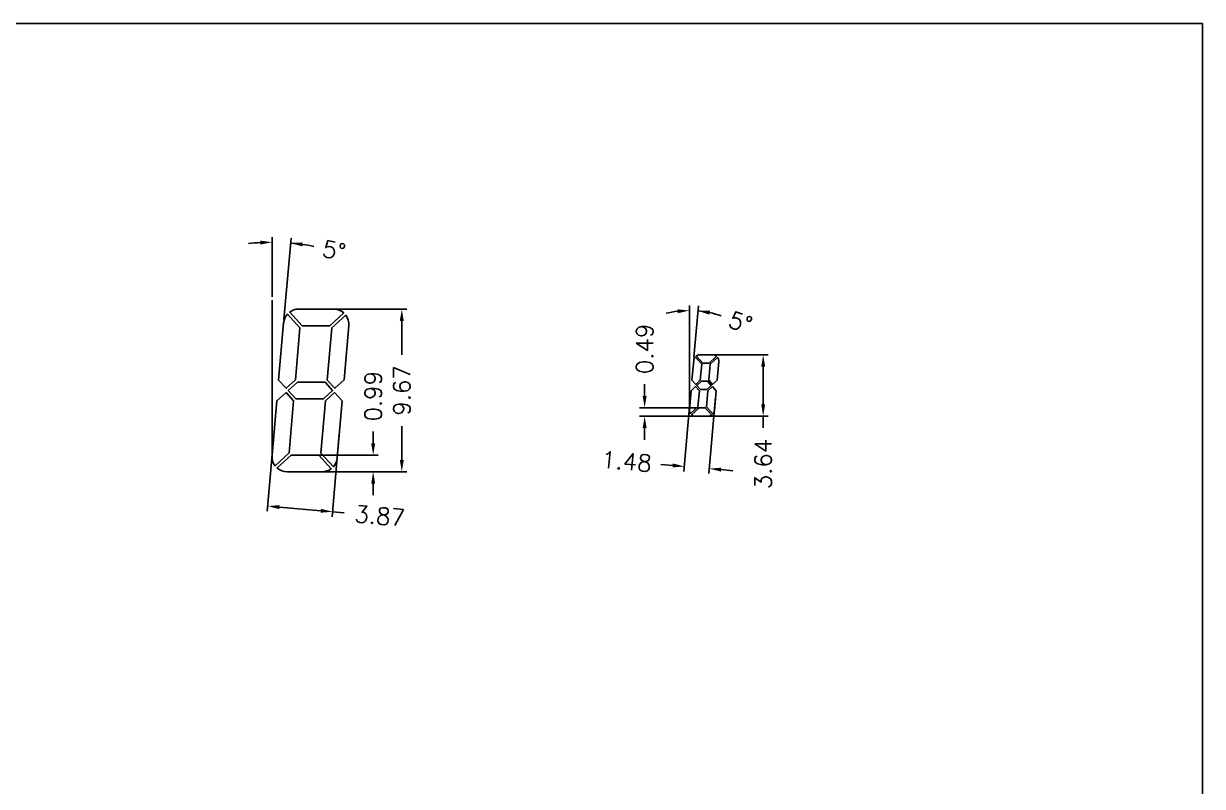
# Model space of a CAD drawing. Header units: millimetres. Extents: x 538 to 2776, y 409 to 1056.
# Drawn here: x 918.7 to 988.8, y 456.6 to 502 of the extents above; entities that cross this region are included whole.
import ezdxf

# ---------------------------------------------------------------- set-up
doc = ezdxf.new("R2010")
doc.units = ezdxf.units.MM
for name, color, linetype in [('C', 7, 'Continuous'), ('D', 4, 'Continuous'), ('DWG', 7, 'Continuous')]:
    doc.layers.add(name, color=color, linetype=linetype)
doc.styles.add('ROMANS', font='ROMANS.shx')
doc.dimstyles.new('ISO-25', dxfattribs={"dimtxt": 1, "dimasz": 0.7, "dimexe": 0.3, "dimexo": 0.2, "dimgap": 0.6, "dimtad": 0, "dimzin": 1, "dimdsep": 46, "dimtxsty": 'ROMANS', "dimcen": 0, "dimclrd": 256, "dimclre": 256, "dimclrt": 256, "dimadec": 0, "dimazin": 0, "dimtfac": 1, "dimtofl": 0, "dimtmove": 0, "dimatfit": 3, "dimfxl": 0, "dimlwd": -1, "dimlwe": -1, "dimarcsym": 0})

# ---------------------------------------------------------------- blocks, each defined once
blk = doc.blocks.new('*D92')
at = {"layer": 'D', "transparency": 16777216}
for p, q in [((933.489, 485.701), (933.489, 489.252)), ((934.196, 484.353), (934.62, 489.203))]:
    blk.add_line(p, q, dxfattribs=at)
for start, end in [(93.16494, 96.32987), (78.66771, 85), (78.67013, 81.83506)]:
    blk.add_arc((933.489, 476.278), 12.674, start, end, dxfattribs=at)
for points in [[(932.786, 489.05), (932.793, 488.816), (933.489, 488.952)], [(935.276, 488.708), (935.303, 488.94), (934.594, 488.904)]]:
    blk.add_solid(points, dxfattribs=at)
at = {"layer": 'DEFPOINTS', "color": 0, "transparency": 16777216}
for p in [(933.858, 488.947), (933.489, 485.501), (934.178, 484.153), (933.881, 480.754), (933.489, 476.278)]:
    blk.add_point(p, dxfattribs=at)
at = {"layer": 'D', "transparency": 16777216, "insert": (937.175, 488.466), "char_height": 1, "attachment_point": 5, "rotation": 348.66771, "style": 'ROMANS'}
blk.add_mtext('5\\M+5A1E3', dxfattribs=at)
blk = doc.blocks.new('*D93')
at = {"layer": 'D', "transparency": 16777216}
for p, q in [((936.314, 484.975), (941.5, 484.975)), ((941.2, 484.275), (941.2, 482.261)), ((941.2, 476), (941.2, 478.014)), ((936.314, 475.3), (941.5, 475.3))]:
    blk.add_line(p, q, dxfattribs=at)
for points in [[(941.083, 484.275), (941.317, 484.275), (941.2, 484.975)], [(941.083, 476), (941.317, 476), (941.2, 475.3)]]:
    blk.add_solid(points, dxfattribs=at)
at = {"layer": 'DEFPOINTS', "color": 0, "transparency": 16777216}
for p in [(936.114, 484.975), (936.114, 475.3), (941.2, 475.3)]:
    blk.add_point(p, dxfattribs=at)
at = {"layer": 'D', "transparency": 16777216, "insert": (941.2, 480.138), "char_height": 1, "attachment_point": 5, "rotation": 90, "style": 'ROMANS'}
blk.add_mtext('9.67', dxfattribs=at)
blk = doc.blocks.new('*D94')
at = {"layer": 'D', "transparency": 16777216}
for p, q in [((939.499, 476.99), (939.499, 477.69)), ((935.625, 476.29), (939.799, 476.29)), ((935.625, 475.3), (939.799, 475.3)), ((939.499, 474.6), (939.499, 473.9))]:
    blk.add_line(p, q, dxfattribs=at)
for points in [[(939.383, 476.99), (939.616, 476.99), (939.499, 476.29)], [(939.383, 474.6), (939.616, 474.6), (939.499, 475.3)]]:
    blk.add_solid(points, dxfattribs=at)
at = {"layer": 'DEFPOINTS', "color": 0, "transparency": 16777216}
for p in [(935.425, 476.29), (939.499, 476.29), (935.425, 475.3)]:
    blk.add_point(p, dxfattribs=at)
at = {"layer": 'D', "transparency": 16777216, "insert": (939.499, 479.79), "char_height": 1, "attachment_point": 5, "rotation": 90, "style": 'ROMANS'}
blk.add_mtext('0.99', dxfattribs=at)
blk = doc.blocks.new('*D95')
at = {"layer": 'D', "transparency": 16777216}
for p, q in [((933.631, 477.895), (933.199, 472.96)), ((937.486, 477.558), (937.054, 472.622)), ((933.922, 473.197), (936.383, 472.982)), ((937.08, 472.921), (937.778, 472.86))]:
    blk.add_line(p, q, dxfattribs=at)
for points in [[(933.933, 473.314), (933.912, 473.081), (933.225, 473.258)], [(936.393, 473.098), (936.373, 472.866), (937.08, 472.921)]]:
    blk.add_solid(points, dxfattribs=at)
at = {"layer": 'DEFPOINTS', "color": 0, "transparency": 16777216}
for p in [(933.648, 478.094), (937.503, 477.757), (937.08, 472.921)]:
    blk.add_point(p, dxfattribs=at)
at = {"layer": 'D', "transparency": 16777216, "insert": (939.893, 472.675), "char_height": 1, "attachment_point": 5, "rotation": 355, "style": 'ROMANS'}
blk.add_mtext('3.87', dxfattribs=at)
blk = doc.blocks.new('*D96')
at = {"layer": 'D', "transparency": 16777216}
for p, q in [((958.296, 483.782), (958.296, 485.189)), ((958.569, 482.125), (958.835, 485.166))]:
    blk.add_line(p, q, dxfattribs=at)
for start, end in [(96.81509, 103.63018), (71.34556, 85), (71.36982, 78.18491)]:
    blk.add_arc((958.296, 479.001), 5.889, start, end, dxfattribs=at)
for points in [[(957.59, 484.964), (957.604, 484.731), (958.296, 484.889)], [(959.484, 484.649), (959.518, 484.88), (958.809, 484.867)]]:
    blk.add_solid(points, dxfattribs=at)
at = {"layer": 'DEFPOINTS', "color": 0, "transparency": 16777216}
for p in [(958.467, 484.887), (958.296, 483.582), (958.552, 481.926), (958.448, 480.74), (958.296, 479.001)]:
    blk.add_point(p, dxfattribs=at)
at = {"layer": 'D', "transparency": 16777216, "insert": (961.334, 484.19), "char_height": 1, "attachment_point": 5, "rotation": 341.34556, "style": 'ROMANS'}
blk.add_mtext('5\\M+5A1E3', dxfattribs=at)
blk = doc.blocks.new('*D97')
at = {"layer": 'D', "transparency": 16777216}
for p, q in [((959.494, 482.254), (962.982, 482.254)), ((962.682, 481.554), (962.682, 479.309)), ((959.238, 478.609), (962.982, 478.609)), ((962.682, 478.609), (962.682, 477.909))]:
    blk.add_line(p, q, dxfattribs=at)
for points in [[(962.566, 481.554), (962.799, 481.554), (962.682, 482.254)], [(962.566, 479.309), (962.799, 479.309), (962.682, 478.609)]]:
    blk.add_solid(points, dxfattribs=at)
at = {"layer": 'DEFPOINTS', "color": 0, "transparency": 16777216}
for p in [(959.294, 482.254), (959.038, 478.609), (962.682, 478.609)]:
    blk.add_point(p, dxfattribs=at)
at = {"layer": 'D', "transparency": 16777216, "insert": (962.682, 475.762), "char_height": 1, "attachment_point": 5, "rotation": 90, "style": 'ROMANS'}
blk.add_mtext('3.64', dxfattribs=at)
blk = doc.blocks.new('*D98')
at = {"layer": 'D', "transparency": 16777216}
for p, q in [((955.635, 479.804), (955.635, 480.504)), ((958.853, 479.104), (955.335, 479.104)), ((958.838, 478.609), (955.335, 478.609)), ((955.635, 477.909), (955.635, 477.209))]:
    blk.add_line(p, q, dxfattribs=at)
for points in [[(955.519, 479.804), (955.752, 479.804), (955.635, 479.104)], [(955.519, 477.909), (955.752, 477.909), (955.635, 478.609)]]:
    blk.add_solid(points, dxfattribs=at)
at = {"layer": 'DEFPOINTS', "color": 0, "transparency": 16777216}
for p in [(955.635, 479.104), (959.038, 478.609), (959.053, 479.104)]:
    blk.add_point(p, dxfattribs=at)
at = {"layer": 'D', "transparency": 16777216, "insert": (955.635, 482.604), "char_height": 1, "attachment_point": 5, "rotation": 90, "style": 'ROMANS'}
blk.add_mtext('0.49', dxfattribs=at)
blk = doc.blocks.new('*D99')
at = {"layer": 'D', "transparency": 16777216}
for p, q in [((958.371, 479.863), (957.973, 475.317)), ((959.85, 479.733), (959.453, 475.188)), ((957.302, 475.677), (956.605, 475.738)), ((960.176, 475.426), (960.873, 475.365))]:
    blk.add_line(p, q, dxfattribs=at)
for points in [[(957.312, 475.794), (957.292, 475.561), (958, 475.616)], [(960.186, 475.542), (960.166, 475.31), (959.479, 475.487)]]:
    blk.add_solid(points, dxfattribs=at)
at = {"layer": 'DEFPOINTS', "color": 0, "transparency": 16777216}
for p in [(958.389, 480.062), (959.868, 479.933), (959.479, 475.487)]:
    blk.add_point(p, dxfattribs=at)
at = {"layer": 'D', "transparency": 16777216, "insert": (954.56, 475.917), "char_height": 1, "attachment_point": 5, "rotation": 355, "style": 'ROMANS'}
blk.add_mtext('1.48', dxfattribs=at)

msp = doc.modelspace()

# ---------------------------------------------------------------- linework, layer by layer
at = {"layer": 'C'}
for points in [[(935.075, 484.975, 0.161789), (934.536, 484.796), (935.279, 483.985), (936.921, 483.985), (937.752, 484.746, 0.18426), (937.153, 484.975)], [(934.876, 480.765), (935.147, 483.863), (934.403, 484.674, 0.161789), (934.178, 484.153), (933.881, 480.754), (934.329, 480.265)], [(936.772, 480.754), (937.043, 483.852), (937.874, 484.614, -0.18426), (938.049, 483.997), (937.767, 480.765), (937.22, 480.265)], [(958.636, 482.127, 0.155341), (958.552, 481.926), (958.448, 480.74), (958.672, 480.495), (958.945, 480.746), (959.029, 481.698)], [(958.91, 482.254, 0.155341), (958.702, 482.188), (959.095, 481.759), (959.464, 481.759), (959.911, 482.169, 0.177764), (959.678, 482.254)], [(959.972, 482.102), (959.525, 481.693), (959.442, 480.74), (959.666, 480.495), (959.939, 480.746), (960.037, 481.863, 0.177764)], [(933.772, 479.51), (934.318, 480.01), (934.767, 479.521), (934.496, 476.423), (933.665, 475.661, -0.18426), (933.489, 476.278)], [(937.658, 479.521), (937.209, 480.01), (936.663, 479.51), (936.392, 476.412), (937.135, 475.601, 0.161789), (937.36, 476.122)], [(958.393, 480.118), (958.667, 480.368), (958.891, 480.123), (958.807, 479.171), (958.361, 478.761, -0.177764), (958.296, 479.001)], [(959.781, 478.938, -0.155341), (959.697, 478.736), (959.304, 479.165), (959.387, 480.118), (959.66, 480.368), (959.884, 480.123)], [(959.422, 478.609, 0.155341), (959.63, 478.676), (959.237, 479.104), (958.868, 479.104), (958.421, 478.695, 0.177764), (958.654, 478.609)], [(936.464, 475.3, 0.161789), (937.002, 475.479), (936.259, 476.29), (934.617, 476.29), (933.786, 475.529, 0.18426), (934.386, 475.3)]]:
    msp.add_lwpolyline(points, format="xyb", close=True, dxfattribs=at)
for points in [[(934.997, 480.633), (934.451, 480.132), (934.899, 479.643), (936.541, 479.643), (937.088, 480.143), (936.639, 480.633)], [(959.375, 480.679), (959.599, 480.435), (959.326, 480.184), (958.957, 480.184), (958.733, 480.429), (959.006, 480.679)]]:
    msp.add_lwpolyline(points, close=True, dxfattribs=at)
at = {"layer": 'D'}
for p, q in [((933.489, 476.278), (933.489, 485.501)), ((958.296, 479.001), (958.296, 485.189))]:
    msp.add_line(p, q, dxfattribs=at)
at = {"layer": 'DWG', "linetype": 'ByBlock'}
for points in [[(988.791, 501.96), (988.791, 408.586), (855.527, 408.586), (855.527, 501.96)], [(988.791, 408.586), (855.527, 408.586), (855.527, 501.96), (988.791, 501.96)]]:
    msp.add_lwpolyline(points, close=True, dxfattribs=at)

# ---------------------------------------------------------------- dimensions: what is measured, and where the dimension line sits
at = {"layer": 'D'}
for base, line1, line2, picture, middle in [((933.858, 488.947), ((933.489, 476.278), (933.489, 485.501)), ((934.178, 484.153), (933.881, 480.754)), '*D92', (937.175, 488.466)), ((958.467, 484.887), ((958.296, 479.001), (958.296, 483.582)), ((958.552, 481.926), (958.448, 480.74)), '*D96', (961.334, 484.19))]:
    dim = msp.add_angular_dim_2l(base=base, line1=line1, line2=line2, dimstyle='ISO-25', dxfattribs=at)
    dim.commit()
    dim.dimension.update_dxf_attribs({"geometry": picture, "text_midpoint": middle})
for base, p1, p2, picture, middle in [((941.200111839, 475.300046871), (936.113735338, 484.975046871), (936.113735338, 475.300046871), '*D93', (941.200111839, 480.137546871)), ((955.635233184, 479.104248706), (959.038240927, 478.609248706), (959.052838421, 479.104248706), '*D98', (955.635233184, 482.604248706)), ((962.682319537, 478.609248706), (959.294145268, 482.254248706), (959.038240927, 478.609248706), '*D97', (962.682319537, 475.761629659)), ((939.499, 476.29), (935.425, 475.3), (935.425, 476.29), '*D94', (939.499, 479.79))]:
    dim = msp.add_linear_dim(base=base, p1=p1, p2=p2, angle=90, dimstyle='ISO-25', dxfattribs=at)
    dim.commit()
    dim.dimension.update_dxf_attribs({"geometry": picture, "text_midpoint": middle})
dim = msp.add_linear_dim(base=(959.479, 475.487), p1=(958.389, 480.062), p2=(959.868, 479.933), angle=355, dimstyle='ISO-25', dxfattribs=at)
dim.commit()
dim.dimension.update_dxf_attribs({"geometry": '*D99', "text_midpoint": (954.56, 475.917), "dimtype": 161})
dim = msp.add_aligned_dim(p1=(933.648, 478.094), p2=(937.503, 477.757), distance=-4.854, dimstyle='ISO-25', dxfattribs=at)
dim.commit()
dim.dimension.update_dxf_attribs({"geometry": '*D95', "text_midpoint": (939.893, 472.675)})

doc.saveas('drawing.dxf')
